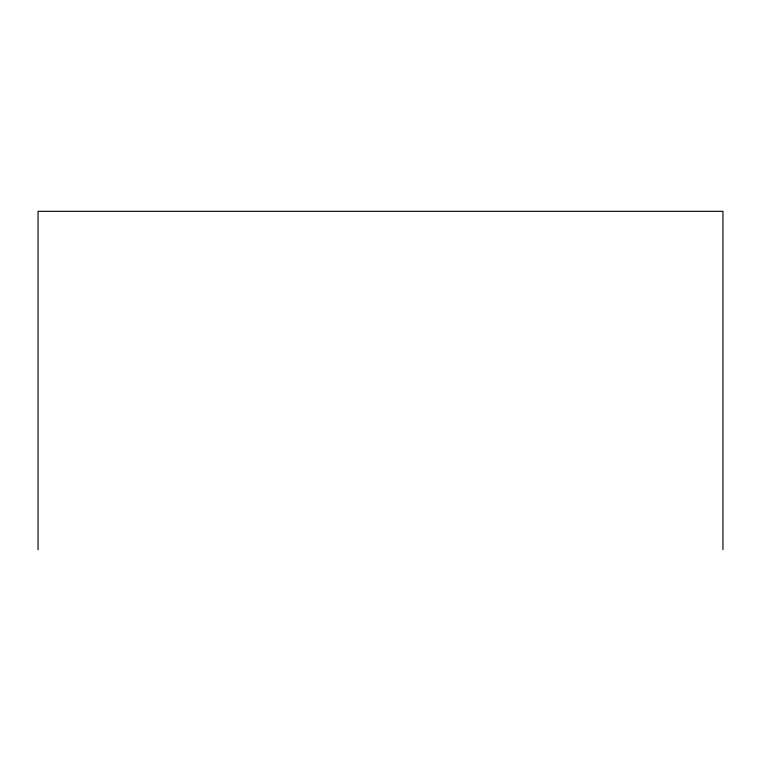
<?xml version="1.0" encoding="UTF-8"?>
<svg xmlns="http://www.w3.org/2000/svg" width="761" height="761" viewBox="0 0 761 761"><rect width="100%" height="100%" fill="white"/><g stroke="black" fill="none" stroke-linecap="round" stroke-linejoin="round"><path stroke-width="1.14" d="M722.95 549.68L722.95 211.32L38.05 211.32L38.05 549.68"/></g></svg>
